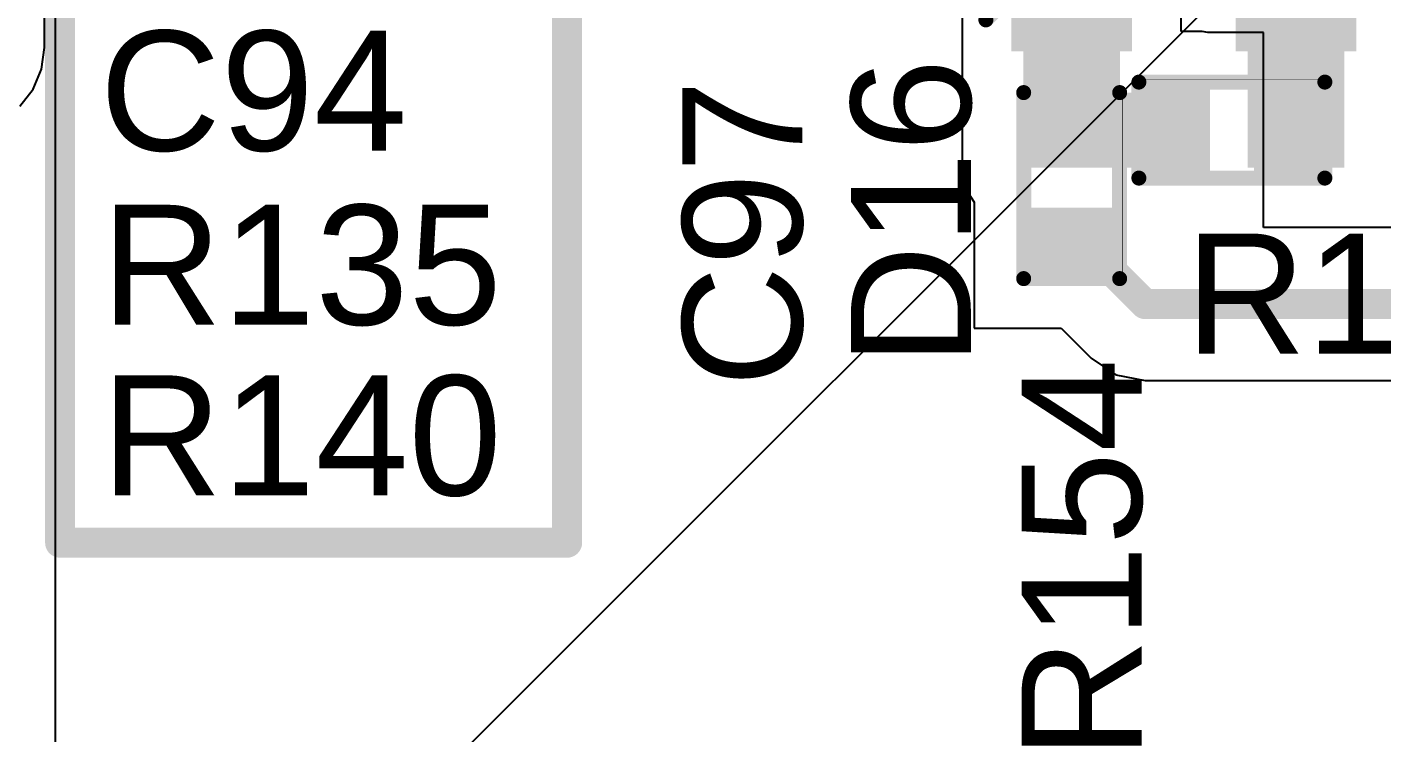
# Model space of a CAD drawing. Header units: millimetres. Extents: x 0 to 214, y 0 to 214.
# Drawn here: x 2.816 to 3.2676, y 3.0846 to 3.3199 of the extents above; entities that cross this region are included whole.
import ezdxf

# ---------------------------------------------------------------- set-up
doc = ezdxf.new("R2010")
doc.units = ezdxf.units.MM
doc.header["$MEASUREMENT"] = 0
for name, color, linetype in [('BottomLayer', 5, 'Continuous'), ('BottomSolder', 6, 'Continuous'), ('TopLayer', 1, 'Continuous'), ('TopOverlay', 2, 'Continuous'), ('TopPaste', 8, 'Continuous'), ('TopSolder', 216, 'Continuous')]:
    doc.layers.add(name, color=color, linetype=linetype)
doc.styles.add('Arial', font='', dxfattribs={"height": 0.2})
doc.styles.get('Arial').set_extended_font_data('Arial')

# ---------------------------------------------------------------- blocks, each defined once
blk = doc.blocks.new('R___0402_38')
at = {"layer": 'TopLayer'}
for points in [[(-0.0275, -0.0125), (-0.0275, 0.0125), (-0.0095, 0.0125), (-0.0095, -0.0125)], [(0.0095, -0.0125), (0.0095, 0.0125), (0.0275, 0.0125), (0.0275, -0.0125)]]:
    blk.add_hatch(color=1, dxfattribs=at).paths.add_polyline_path(points)
at = {"layer": 'TopPaste'}
for points in [[(-0.0275, -0.0125), (-0.0275, 0.0125), (-0.0095, 0.0125), (-0.0095, -0.0125)], [(0.0095, -0.0125), (0.0095, 0.0125), (0.0275, 0.0125), (0.0275, -0.0125)]]:
    blk.add_hatch(color=8, dxfattribs=at).paths.add_polyline_path(points)
at = {"layer": 'TopSolder'}
for points in [[(-0.02967, -0.01467), (-0.02967, 0.01467), (-0.00733, 0.01467), (-0.00733, -0.01467)], [(0.00733, -0.01467), (0.00733, 0.01467), (0.02967, 0.01467), (0.02967, -0.01467)]]:
    blk.add_hatch(color=216, dxfattribs=at).paths.add_polyline_path(points)
at = {"layer": 'TopOverlay'}
for points, const_width in [([(-0.031, 0.016), (-0.031, -0.016)], 0.005), ([(0.031, 0.016), (-0.031, 0.016)], 0.005), ([(0.031, 0.016), (0.031, -0.016)], 0.005), ([(0.031, -0.016), (-0.031, -0.016)], 0.005), ([(0.032, -0.017), (-0.032, -0.017)], 0.000127)]:
    blk.add_lwpolyline(points, dxfattribs=dict(at, const_width=const_width))
for points, const_width in [([(-0.03225, 0.016, 1), (-0.02975, 0.016, 1)], 0.0025), ([(-0.03225, 0.016, 1), (-0.02975, 0.016, 1)], 0.0025), ([(0.02975, 0.016, 1), (0.03225, 0.016, 1)], 0.0025), ([(0.02975, 0.016, 1), (0.03225, 0.016, 1)], 0.0025), ([(-0.03225, -0.016, 1), (-0.02975, -0.016, 1)], 0.0025), ([(-0.03225, -0.016, 1), (-0.02975, -0.016, 1)], 0.0025), ([(0.02975, -0.016, 1), (0.03225, -0.016, 1)], 0.0025), ([(0.02975, -0.016, 1), (0.03225, -0.016, 1)], 0.0025), ([(-0.03203, -0.017, 1), (-0.03197, -0.017, 1)], 0.0000635), ([(0.03197, -0.017, 1), (0.03203, -0.017, 1)], 0.0000635)]:
    blk.add_lwpolyline(points, format="xyb", close=True, dxfattribs=dict(at, const_width=const_width))
blk = doc.blocks.new('R___0402_39')
at = {"layer": 'TopLayer'}
for points in [[(-0.0275, -0.0125), (-0.0275, 0.0125), (-0.0095, 0.0125), (-0.0095, -0.0125)], [(0.0095, -0.0125), (0.0095, 0.0125), (0.0275, 0.0125), (0.0275, -0.0125)]]:
    blk.add_hatch(color=1, dxfattribs=at).paths.add_polyline_path(points)
at = {"layer": 'TopPaste'}
for points in [[(-0.0275, -0.0125), (-0.0275, 0.0125), (-0.0095, 0.0125), (-0.0095, -0.0125)], [(0.0095, -0.0125), (0.0095, 0.0125), (0.0275, 0.0125), (0.0275, -0.0125)]]:
    blk.add_hatch(color=8, dxfattribs=at).paths.add_polyline_path(points)
at = {"layer": 'TopSolder'}
for points in [[(-0.02967, -0.01467), (-0.02967, 0.01467), (-0.00733, 0.01467), (-0.00733, -0.01467)], [(0.00733, -0.01467), (0.00733, 0.01467), (0.02967, 0.01467), (0.02967, -0.01467)]]:
    blk.add_hatch(color=216, dxfattribs=at).paths.add_polyline_path(points)
at = {"layer": 'TopOverlay'}
for points, const_width in [([(-0.031, 0.016), (-0.031, -0.016)], 0.005), ([(-0.031, 0.016), (0.031, 0.016)], 0.005), ([(0.031, 0.016), (0.031, -0.016)], 0.005), ([(-0.031, -0.016), (0.031, -0.016)], 0.005), ([(-0.032, -0.017), (0.032, -0.017)], 0.000127)]:
    blk.add_lwpolyline(points, dxfattribs=dict(at, const_width=const_width))
for points, const_width in [([(-0.03225, 0.016, 1), (-0.02975, 0.016, 1)], 0.0025), ([(-0.03225, 0.016, 1), (-0.02975, 0.016, 1)], 0.0025), ([(0.02975, 0.016, 1), (0.03225, 0.016, 1)], 0.0025), ([(0.02975, 0.016, 1), (0.03225, 0.016, 1)], 0.0025), ([(-0.03225, -0.016, 1), (-0.02975, -0.016, 1)], 0.0025), ([(-0.03225, -0.016, 1), (-0.02975, -0.016, 1)], 0.0025), ([(0.02975, -0.016, 1), (0.03225, -0.016, 1)], 0.0025), ([(0.02975, -0.016, 1), (0.03225, -0.016, 1)], 0.0025), ([(-0.03203, -0.017, 1), (-0.03197, -0.017, 1)], 0.0000635), ([(0.03197, -0.017, 1), (0.03203, -0.017, 1)], 0.0000635)]:
    blk.add_lwpolyline(points, format="xyb", close=True, dxfattribs=dict(at, const_width=const_width))
blk = doc.blocks.new('SOT_23_44')
at = {"layer": 'TopLayer'}
for points in [[(-0.01614, 0.05748), (0.01614, 0.05748), (0.01614, 0.02126), (-0.01614, 0.02126)], [(-0.05354, -0.02126), (-0.02126, -0.02126), (-0.02126, -0.05748), (-0.05354, -0.05748)], [(0.02126, -0.02126), (0.05354, -0.02126), (0.05354, -0.05748), (0.02126, -0.05748)]]:
    blk.add_hatch(color=1, dxfattribs=at).paths.add_polyline_path(points)
at = {"layer": 'TopPaste'}
for points in [[(-0.01614, 0.05748), (0.01614, 0.05748), (0.01614, 0.02126), (-0.01614, 0.02126)], [(-0.05354, -0.02126), (-0.02126, -0.02126), (-0.02126, -0.05748), (-0.05354, -0.05748)], [(0.02126, -0.02126), (0.05354, -0.02126), (0.05354, -0.05748), (0.02126, -0.05748)]]:
    blk.add_hatch(color=8, dxfattribs=at).paths.add_polyline_path(points)
at = {"layer": 'TopSolder'}
for points in [[(-0.02014, 0.06148), (0.02014, 0.06148), (0.02014, 0.01726), (-0.02014, 0.01726)], [(-0.05754, -0.01726), (-0.01726, -0.01726), (-0.01726, -0.06148), (-0.05754, -0.06148)], [(0.01726, -0.01726), (0.05754, -0.01726), (0.05754, -0.06148), (0.01726, -0.06148)]]:
    blk.add_hatch(color=216, dxfattribs=at).paths.add_polyline_path(points)
at = {"layer": 'TopOverlay', "const_width": 0.005}
for points in [[(-0.061, -0.023), (-0.061, 0.032)], [(-0.061, 0.032), (-0.022, 0.032)], [(0.022, 0.032), (0.061, 0.032)], [(0.061, -0.023), (0.061, 0.032)], [(-0.013, -0.031), (0.013, -0.031)], [(-0.066, -0.041), (-0.061, -0.046)], [(-0.066, -0.051), (-0.066, -0.041)], [(-0.066, -0.051), (-0.061, -0.046)]]:
    blk.add_lwpolyline(points, dxfattribs=at)
at = {"layer": 'TopOverlay', "const_width": 0.0025}
for points in [[(-0.06225, 0.032, 1), (-0.05975, 0.032, 1)], [(-0.06225, 0.032, 1), (-0.05975, 0.032, 1)], [(-0.02325, 0.032, 1), (-0.02075, 0.032, 1)], [(0.02075, 0.032, 1), (0.02325, 0.032, 1)], [(0.05975, 0.032, 1), (0.06225, 0.032, 1)], [(0.05975, 0.032, 1), (0.06225, 0.032, 1)], [(-0.06225, -0.023, 1), (-0.05975, -0.023, 1)], [(0.05975, -0.023, 1), (0.06225, -0.023, 1)], [(-0.01425, -0.031, 1), (-0.01175, -0.031, 1)], [(0.01175, -0.031, 1), (0.01425, -0.031, 1)], [(-0.06725, -0.041, 1), (-0.06475, -0.041, 1)], [(-0.06725, -0.041, 1), (-0.06475, -0.041, 1)], [(-0.06225, -0.046, 1), (-0.05975, -0.046, 1)], [(-0.06225, -0.046, 1), (-0.05975, -0.046, 1)], [(-0.06725, -0.051, 1), (-0.06475, -0.051, 1)], [(-0.06725, -0.051, 1), (-0.06475, -0.051, 1)]]:
    blk.add_lwpolyline(points, format="xyb", close=True, dxfattribs=at)

msp = doc.modelspace()

# ---------------------------------------------------------------- hatches: boundary and pattern name
at = {"layer": 'TopLayer'}
for points in [[(3.14805, 3.27653), (3.18034, 3.27653), (3.18034, 3.352), (3.14805, 3.352)], [(3.22286, 3.27303), (3.25514, 3.27303), (3.25514, 3.352), (3.22286, 3.352)], [(3.14805, 3.27303), (3.20765, 3.27303), (3.20765, 3.29803), (3.14805, 3.29803)]]:
    msp.add_hatch(color=1, dxfattribs=at).paths.add_polyline_path(points)

# ---------------------------------------------------------------- linework, layer by layer
at = {"layer": 'BottomLayer'}
for p, q in [((2.82174, 3.31306), (2.82174, 3.51742)), ((2.82079, 3.30588), (2.82174, 3.31306)), ((2.81802, 3.29919), (2.82079, 3.30588)), ((2.81361, 3.29345), (2.81802, 3.29919))]:
    msp.add_line(p, q, dxfattribs=at)
at = {"layer": 'BottomSolder'}
msp.add_line((0.01331, 0.13315), (214.05121, 213.98292), dxfattribs=at)
at = {"layer": 'TopLayer'}
for p, q in [((2.82549, 2.84951), (2.82549, 3.38036)), ((3.12766, 3.352), (3.12766, 3.29803)), ((3.20073, 3.31843), (3.20073, 3.352)), ((3.20765, 3.31843), (3.20073, 3.31843)), ((3.20962, 3.31803), (3.20765, 3.31843)), ((3.2281, 3.31803), (3.20962, 3.31803)), ((3.2281, 3.25303), (3.2281, 3.31803)), ((3.12766, 3.29803), (3.12766, 3.27303)), ((3.12766, 3.27303), (3.12922, 3.26523)), ((3.12922, 3.26523), (3.1317, 3.26152)), ((3.1317, 3.26152), (3.1317, 3.21953)), ((3.23309, 3.25302), (3.2281, 3.25303)), ((3.41315, 3.25302), (3.23309, 3.25302)), ((3.1317, 3.21953), (3.16065, 3.21953)), ((3.16065, 3.21953), (3.17067, 3.20951)), ((3.17067, 3.20951), (3.17894, 3.20399)), ((3.17894, 3.20399), (3.1887, 3.20204)), ((3.1887, 3.20204), (3.64896, 3.20204))]:
    msp.add_line(p, q, dxfattribs=at)
at = {"layer": 'TopLayer', "const_width": 0.01}
for points in [[(3.1642, 3.24853), (3.1677, 3.24853)], [(3.1677, 3.24853), (3.1887, 3.22753)], [(3.1887, 3.22753), (3.64896, 3.22753)]]:
    msp.add_lwpolyline(points, dxfattribs=at)
at = {"layer": 'TopLayer', "const_width": 0.005}
for points in [[(3.1617, 3.24853, 1), (3.1667, 3.24853, 1)], [(3.1652, 3.24853, 1), (3.1702, 3.24853, 1)], [(3.1652, 3.24853, 1), (3.1702, 3.24853, 1)], [(3.1862, 3.22753, 1), (3.1912, 3.22753, 1)], [(3.1862, 3.22753, 1), (3.1912, 3.22753, 1)]]:
    msp.add_lwpolyline(points, format="xyb", close=True, dxfattribs=at)
at = {"layer": 'TopOverlay', "const_width": 0.01}
for points in [[(2.827, 3.148), (2.827, 3.337)], [(2.996, 3.148), (2.996, 3.337)], [(2.827, 3.148), (2.996, 3.148)]]:
    msp.add_lwpolyline(points, dxfattribs=at)
at = {"layer": 'TopOverlay', "const_width": 0.005}
for points in [[(2.8245, 3.148, 1), (2.8295, 3.148, 1)], [(2.8245, 3.148, 1), (2.8295, 3.148, 1)], [(2.9935, 3.148, 1), (2.9985, 3.148, 1)], [(2.9935, 3.148, 1), (2.9985, 3.148, 1)]]:
    msp.add_lwpolyline(points, format="xyb", close=True, dxfattribs=at)
at = {"layer": 'TopSolder'}
msp.add_line((0.01331, 0.13315), (214.05121, 213.98292), dxfattribs=at)

# ---------------------------------------------------------------- block references
msp.add_blockref('SOT_23_44', (3.2016, 3.37326))
for name, p, rotation in [('R___0402_38', (3.2176, 3.28553), 180), ('R___0402_39', (3.1642, 3.26703), 90)]:
    msp.add_blockref(name, p, dxfattribs=dict(rotation=rotation))

# ---------------------------------------------------------------- texts
at = {"layer": 'TopOverlay', "style": 'Arial'}
for s, p in [('C94', (2.84018, 3.27866)), ('R135', (2.84065, 3.22063)), ('R155', (3.20202, 3.21101)), ('R140', (2.84065, 3.16377))]:
    msp.add_text(s, height=0.04, dxfattribs=at).set_placement(p)
for s, p in [('D16', (3.13059, 3.20688)), ('C97', (3.0744, 3.19988)), ('R154', (3.18754, 3.07577))]:
    msp.add_text(s, height=0.04, rotation=90, dxfattribs=at).set_placement(p)

doc.saveas('drawing.dxf')
